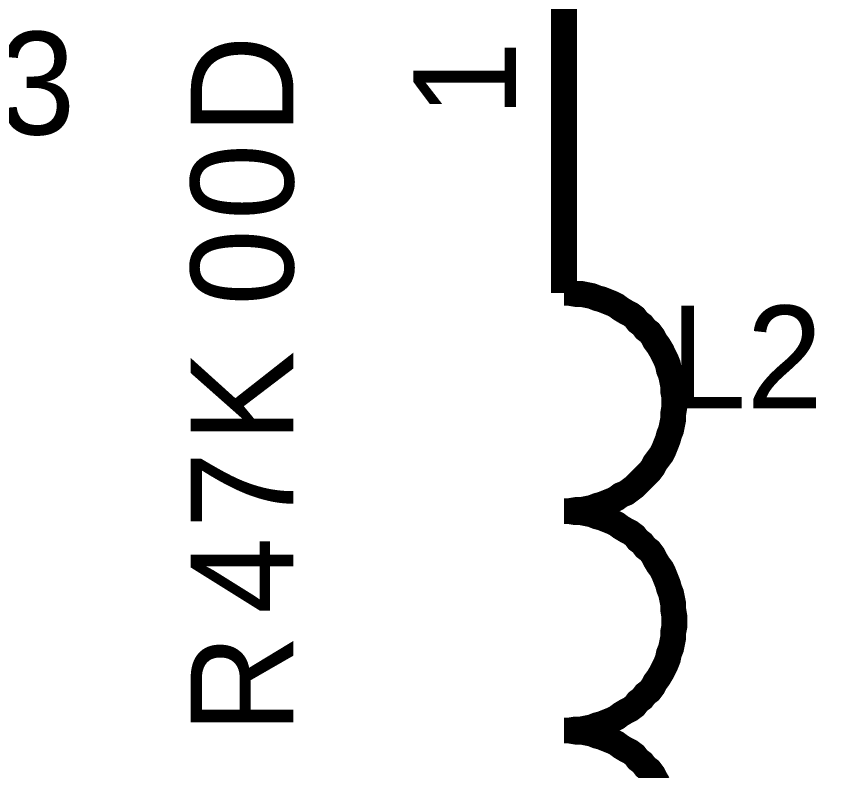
# Model space of a CAD drawing. Header units: inches. Extents: x 0 to 569, y 0 to 432.
# Drawn here: x 110.49 to 119.94, y 168.44 to 177.19 of the extents above; entities that cross this region are included whole.
import ezdxf

# ---------------------------------------------------------------- set-up
doc = ezdxf.new("R2010")
doc.units = ezdxf.units.IN
doc.layers.add('Sheet', color=255, linetype='Continuous')

msp = doc.modelspace()

# ---------------------------------------------------------------- linework, layer by layer
at = {"layer": 'Sheet'}
for points in [[(116.8425, 175.2575, 0.2997, 0.2997, 0), (116.8425, 180.3301, 0.2997, 0.2997, 0), (124.4699, 180.3301, 0.2997, 0.2997, 0)], [(116.8425, 173.9801, 0.2997, 0.2997, 0), (116.8425, 175.2575, 0.2997, 0.2997, 0)], [(116.8425, 173.9801, 0.2997, 0.2997, 0), (116.8425, 174.4886, 0.2997, 0.2997, 0)], [(118.1199, 172.715, 0.2997, 0.2997, 0), (118.1199, 172.7771, 0.2997, 0.2997, 0), (118.1075, 172.8391, 0.2997, 0.2997, 0), (118.1075, 172.9011, 0.2997, 0.2997, 0), (118.0951, 172.9631, 0.2997, 0.2997, 0), (118.0827, 173.0251, 0.2997, 0.2997, 0), (118.0579, 173.0871, 0.2997, 0.2997, 0), (118.0455, 173.1491, 0.2997, 0.2997, 0), (118.0207, 173.2111, 0.2997, 0.2997, 0), (117.9959, 173.2607, 0.2997, 0.2997, 0), (117.9711, 173.3104, 0.2997, 0.2997, 0), (117.9339, 173.3724, 0.2997, 0.2997, 0), (117.8967, 173.422, 0.2997, 0.2997, 0), (117.8719, 173.4716, 0.2997, 0.2997, 0), (117.8347, 173.5212, 0.2997, 0.2997, 0), (117.7851, 173.5584, 0.2997, 0.2997, 0), (117.7479, 173.608, 0.2997, 0.2997, 0), (117.6982, 173.6452, 0.2997, 0.2997, 0), (117.661, 173.6948, 0.2997, 0.2997, 0), (117.6114, 173.732, 0.2997, 0.2997, 0), (117.5618, 173.7568, 0.2997, 0.2997, 0), (117.4998, 173.794, 0.2997, 0.2997, 0), (117.4502, 173.8313, 0.2997, 0.2997, 0), (117.4006, 173.8561, 0.2997, 0.2997, 0), (117.3386, 173.8809, 0.2997, 0.2997, 0), (117.2766, 173.9057, 0.2997, 0.2997, 0), (117.227, 173.9181, 0.2997, 0.2997, 0), (117.1649, 173.9429, 0.2997, 0.2997, 0), (117.1029, 173.9553, 0.2997, 0.2997, 0), (117.0409, 173.9677, 0.2997, 0.2997, 0), (116.9789, 173.9677, 0.2997, 0.2997, 0), (116.9045, 173.9801, 0.2997, 0.2997, 0), (116.8425, 173.9801, 0.2997, 0.2997, 0)], [(116.8425, 173.9801, 0.2997, 0.2997, 0), (116.8425, 173.9801, 0.2997, 0.2997, 0), (116.8425, 173.9801, 0.2997, 0.2997, 0), (116.8425, 173.9801, 0.2997, 0.2997, 0), (116.8425, 173.9801, 0.2997, 0.2997, 0), (116.8425, 173.9801, 0.2997, 0.2997, 0), (116.8425, 173.9801, 0.2997, 0.2997, 0), (116.8425, 173.9801, 0.2997, 0.2997, 0), (116.8425, 173.9801, 0.2997, 0.2997, 0), (116.8425, 173.9801, 0.2997, 0.2997, 0), (116.8425, 173.9801, 0.2997, 0.2997, 0), (116.8425, 173.9801, 0.2997, 0.2997, 0), (116.8425, 173.9801, 0.2997, 0.2997, 0), (116.8425, 173.9801, 0.2997, 0.2997, 0), (116.8425, 173.9801, 0.2997, 0.2997, 0), (116.8425, 173.9801, 0.2997, 0.2997, 0), (116.8425, 173.9801, 0.2997, 0.2997, 0), (116.8425, 173.9801, 0.2997, 0.2997, 0), (116.8425, 173.9801, 0.2997, 0.2997, 0), (116.8425, 173.9801, 0.2997, 0.2997, 0), (116.8425, 173.9801, 0.2997, 0.2997, 0), (116.8425, 173.9801, 0.2997, 0.2997, 0), (116.8425, 173.9801, 0.2997, 0.2997, 0), (116.8425, 173.9801, 0.2997, 0.2997, 0), (116.8425, 173.9801, 0.2997, 0.2997, 0), (116.8425, 173.9801, 0.2997, 0.2997, 0), (116.8425, 173.9801, 0.2997, 0.2997, 0), (116.8425, 173.9801, 0.2997, 0.2997, 0), (116.8425, 173.9801, 0.2997, 0.2997, 0), (116.8425, 173.9801, 0.2997, 0.2997, 0), (116.8425, 173.9801, 0.2997, 0.2997, 0), (116.8425, 173.9801, 0.2997, 0.2997, 0), (116.8425, 173.9801, 0.2997, 0.2997, 0)], [(116.8425, 171.45, 0.2997, 0.2997, 0), (116.9045, 171.45, 0.2997, 0.2997, 0), (116.9789, 171.4624, 0.2997, 0.2997, 0), (117.0409, 171.4624, 0.2997, 0.2997, 0), (117.1029, 171.4748, 0.2997, 0.2997, 0), (117.1649, 171.4872, 0.2997, 0.2997, 0), (117.227, 171.512, 0.2997, 0.2997, 0), (117.2766, 171.5244, 0.2997, 0.2997, 0), (117.3386, 171.5492, 0.2997, 0.2997, 0), (117.4006, 171.574, 0.2997, 0.2997, 0), (117.4502, 171.5988, 0.2997, 0.2997, 0), (117.4998, 171.636, 0.2997, 0.2997, 0), (117.5618, 171.6608, 0.2997, 0.2997, 0), (117.6114, 171.698, 0.2997, 0.2997, 0), (117.661, 171.7353, 0.2997, 0.2997, 0), (117.6982, 171.7725, 0.2997, 0.2997, 0), (117.7479, 171.8221, 0.2997, 0.2997, 0), (117.7851, 171.8593, 0.2997, 0.2997, 0), (117.8347, 171.9089, 0.2997, 0.2997, 0), (117.8719, 171.9585, 0.2997, 0.2997, 0), (117.8967, 172.0081, 0.2997, 0.2997, 0), (117.9339, 172.0577, 0.2997, 0.2997, 0), (117.9711, 172.1073, 0.2997, 0.2997, 0), (117.9959, 172.1569, 0.2997, 0.2997, 0), (118.0207, 172.2189, 0.2997, 0.2997, 0), (118.0455, 172.281, 0.2997, 0.2997, 0), (118.0579, 172.3306, 0.2997, 0.2997, 0), (118.0827, 172.3926, 0.2997, 0.2997, 0), (118.0951, 172.4546, 0.2997, 0.2997, 0), (118.1075, 172.5166, 0.2997, 0.2997, 0), (118.1075, 172.5786, 0.2997, 0.2997, 0), (118.1199, 172.653, 0.2997, 0.2997, 0), (118.1199, 172.715, 0.2997, 0.2997, 0)], [(118.1199, 170.1726, 0.2997, 0.2997, 0), (118.1199, 170.2346, 0.2997, 0.2997, 0), (118.1075, 170.309, 0.2997, 0.2997, 0), (118.1075, 170.371, 0.2997, 0.2997, 0), (118.0951, 170.433, 0.2997, 0.2997, 0), (118.0827, 170.495, 0.2997, 0.2997, 0), (118.0579, 170.557, 0.2997, 0.2997, 0), (118.0455, 170.6066, 0.2997, 0.2997, 0), (118.0207, 170.6687, 0.2997, 0.2997, 0), (117.9959, 170.7307, 0.2997, 0.2997, 0), (117.9711, 170.7803, 0.2997, 0.2997, 0), (117.9339, 170.8299, 0.2997, 0.2997, 0), (117.8967, 170.8919, 0.2997, 0.2997, 0), (117.8719, 170.9415, 0.2997, 0.2997, 0), (117.8347, 170.9911, 0.2997, 0.2997, 0), (117.7851, 171.0283, 0.2997, 0.2997, 0), (117.7479, 171.0779, 0.2997, 0.2997, 0), (117.6982, 171.1151, 0.2997, 0.2997, 0), (117.661, 171.1647, 0.2997, 0.2997, 0), (117.6114, 171.202, 0.2997, 0.2997, 0), (117.5618, 171.2268, 0.2997, 0.2997, 0), (117.4998, 171.264, 0.2997, 0.2997, 0), (117.4502, 171.3012, 0.2997, 0.2997, 0), (117.4006, 171.326, 0.2997, 0.2997, 0), (117.3386, 171.3508, 0.2997, 0.2997, 0), (117.2766, 171.3756, 0.2997, 0.2997, 0), (117.227, 171.388, 0.2997, 0.2997, 0), (117.1649, 171.4128, 0.2997, 0.2997, 0), (117.1029, 171.4252, 0.2997, 0.2997, 0), (117.0409, 171.4376, 0.2997, 0.2997, 0), (116.9789, 171.4376, 0.2997, 0.2997, 0), (116.9045, 171.45, 0.2997, 0.2997, 0), (116.8425, 171.45, 0.2997, 0.2997, 0)], [(116.8425, 171.45, 0.2997, 0.2997, 0), (116.8425, 171.45, 0.2997, 0.2997, 0), (116.8425, 171.45, 0.2997, 0.2997, 0), (116.8425, 171.45, 0.2997, 0.2997, 0), (116.8425, 171.45, 0.2997, 0.2997, 0), (116.8425, 171.45, 0.2997, 0.2997, 0), (116.8425, 171.45, 0.2997, 0.2997, 0), (116.8425, 171.45, 0.2997, 0.2997, 0), (116.8425, 171.45, 0.2997, 0.2997, 0), (116.8425, 171.45, 0.2997, 0.2997, 0), (116.8425, 171.45, 0.2997, 0.2997, 0), (116.8425, 171.45, 0.2997, 0.2997, 0), (116.8425, 171.45, 0.2997, 0.2997, 0), (116.8425, 171.45, 0.2997, 0.2997, 0), (116.8425, 171.45, 0.2997, 0.2997, 0), (116.8425, 171.45, 0.2997, 0.2997, 0), (116.8425, 171.45, 0.2997, 0.2997, 0), (116.8425, 171.45, 0.2997, 0.2997, 0), (116.8425, 171.45, 0.2997, 0.2997, 0), (116.8425, 171.45, 0.2997, 0.2997, 0), (116.8425, 171.45, 0.2997, 0.2997, 0), (116.8425, 171.45, 0.2997, 0.2997, 0), (116.8425, 171.45, 0.2997, 0.2997, 0), (116.8425, 171.45, 0.2997, 0.2997, 0), (116.8425, 171.45, 0.2997, 0.2997, 0), (116.8425, 171.45, 0.2997, 0.2997, 0), (116.8425, 171.45, 0.2997, 0.2997, 0), (116.8425, 171.45, 0.2997, 0.2997, 0), (116.8425, 171.45, 0.2997, 0.2997, 0), (116.8425, 171.45, 0.2997, 0.2997, 0), (116.8425, 171.45, 0.2997, 0.2997, 0), (116.8425, 171.45, 0.2997, 0.2997, 0), (116.8425, 171.45, 0.2997, 0.2997, 0)], [(116.8425, 168.9075, 0.2997, 0.2997, 0), (116.9045, 168.9075, 0.2997, 0.2997, 0), (116.9789, 168.9199, 0.2997, 0.2997, 0), (117.0409, 168.9199, 0.2997, 0.2997, 0), (117.1029, 168.9323, 0.2997, 0.2997, 0), (117.1649, 168.9447, 0.2997, 0.2997, 0), (117.227, 168.9695, 0.2997, 0.2997, 0), (117.2766, 168.9819, 0.2997, 0.2997, 0), (117.3386, 169.0067, 0.2997, 0.2997, 0), (117.4006, 169.0315, 0.2997, 0.2997, 0), (117.4502, 169.0563, 0.2997, 0.2997, 0), (117.4998, 169.0936, 0.2997, 0.2997, 0), (117.5618, 169.1308, 0.2997, 0.2997, 0), (117.6114, 169.1556, 0.2997, 0.2997, 0), (117.661, 169.1928, 0.2997, 0.2997, 0), (117.6982, 169.2424, 0.2997, 0.2997, 0), (117.7479, 169.2796, 0.2997, 0.2997, 0), (117.7851, 169.3292, 0.2997, 0.2997, 0), (117.8347, 169.3664, 0.2997, 0.2997, 0), (117.8719, 169.416, 0.2997, 0.2997, 0), (117.8967, 169.4656, 0.2997, 0.2997, 0), (117.9339, 169.5152, 0.2997, 0.2997, 0), (117.9711, 169.5772, 0.2997, 0.2997, 0), (117.9959, 169.6269, 0.2997, 0.2997, 0), (118.0207, 169.6765, 0.2997, 0.2997, 0), (118.0455, 169.7385, 0.2997, 0.2997, 0), (118.0579, 169.8005, 0.2997, 0.2997, 0), (118.0827, 169.8625, 0.2997, 0.2997, 0), (118.0951, 169.9245, 0.2997, 0.2997, 0), (118.1075, 169.9865, 0.2997, 0.2997, 0), (118.1075, 170.0485, 0.2997, 0.2997, 0), (118.1199, 170.1105, 0.2997, 0.2997, 0), (118.1199, 170.1726, 0.2997, 0.2997, 0)], [(117.9339, 168.2874, 0.2997, 0.2997, 0), (117.8967, 168.3494, 0.2997, 0.2997, 0), (117.8719, 168.399, 0.2997, 0.2997, 0), (117.8347, 168.4486, 0.2997, 0.2997, 0), (117.7851, 168.4858, 0.2997, 0.2997, 0), (117.7479, 168.5354, 0.2997, 0.2997, 0), (117.6982, 168.5727, 0.2997, 0.2997, 0), (117.661, 168.6223, 0.2997, 0.2997, 0), (117.6114, 168.6595, 0.2997, 0.2997, 0), (117.5618, 168.6843, 0.2997, 0.2997, 0), (117.4998, 168.7215, 0.2997, 0.2997, 0), (117.4502, 168.7587, 0.2997, 0.2997, 0), (117.4006, 168.7835, 0.2997, 0.2997, 0), (117.3386, 168.8083, 0.2997, 0.2997, 0), (117.2766, 168.8331, 0.2997, 0.2997, 0), (117.227, 168.8455, 0.2997, 0.2997, 0), (117.1649, 168.8703, 0.2997, 0.2997, 0), (117.1029, 168.8827, 0.2997, 0.2997, 0), (117.0409, 168.8951, 0.2997, 0.2997, 0), (116.9789, 168.8951, 0.2997, 0.2997, 0), (116.9045, 168.9075, 0.2997, 0.2997, 0), (116.8425, 168.9075, 0.2997, 0.2997, 0)], [(116.8425, 168.9075, 0.2997, 0.2997, 0), (116.8425, 168.9075, 0.2997, 0.2997, 0), (116.8425, 168.9075, 0.2997, 0.2997, 0), (116.8425, 168.9075, 0.2997, 0.2997, 0), (116.8425, 168.9075, 0.2997, 0.2997, 0), (116.8425, 168.9075, 0.2997, 0.2997, 0), (116.8425, 168.9075, 0.2997, 0.2997, 0), (116.8425, 168.9075, 0.2997, 0.2997, 0), (116.8425, 168.9075, 0.2997, 0.2997, 0), (116.8425, 168.9075, 0.2997, 0.2997, 0), (116.8425, 168.9075, 0.2997, 0.2997, 0), (116.8425, 168.9075, 0.2997, 0.2997, 0), (116.8425, 168.9075, 0.2997, 0.2997, 0), (116.8425, 168.9075, 0.2997, 0.2997, 0), (116.8425, 168.9075, 0.2997, 0.2997, 0), (116.8425, 168.9075, 0.2997, 0.2997, 0), (116.8425, 168.9075, 0.2997, 0.2997, 0), (116.8425, 168.9075, 0.2997, 0.2997, 0), (116.8425, 168.9075, 0.2997, 0.2997, 0), (116.8425, 168.9075, 0.2997, 0.2997, 0), (116.8425, 168.9075, 0.2997, 0.2997, 0), (116.8425, 168.9075, 0.2997, 0.2997, 0), (116.8425, 168.9075, 0.2997, 0.2997, 0), (116.8425, 168.9075, 0.2997, 0.2997, 0), (116.8425, 168.9075, 0.2997, 0.2997, 0), (116.8425, 168.9075, 0.2997, 0.2997, 0), (116.8425, 168.9075, 0.2997, 0.2997, 0), (116.8425, 168.9075, 0.2997, 0.2997, 0), (116.8425, 168.9075, 0.2997, 0.2997, 0), (116.8425, 168.9075, 0.2997, 0.2997, 0), (116.8425, 168.9075, 0.2997, 0.2997, 0), (116.8425, 168.9075, 0.2997, 0.2997, 0), (116.8425, 168.9075, 0.2997, 0.2997, 0)]]:
    msp.add_lwpolyline(points, format="xyseb", dxfattribs=at)

# ---------------------------------------------------------------- texts
for s, p in [('C3', (109.1406, 175.8156)), ('L2', (118.0703, 172.6406))]:
    msp.add_text(s, height=1.19063, dxfattribs=at).set_placement(p)
for s, p in [('D', (113.7047, 175.8156)), ('1', (116.2844, 176.0141)), ('0', (113.7047, 174.8234)), ('0', (113.7047, 173.8313)), ('K', (113.7047, 172.2438)), ('7', (113.7047, 171.2516)), ('4', (113.7047, 170.2594)), ('R', (113.7047, 168.8703))]:
    msp.add_text(s, height=1.1906, rotation=90, dxfattribs=at).set_placement(p)

doc.saveas('drawing.dxf')
